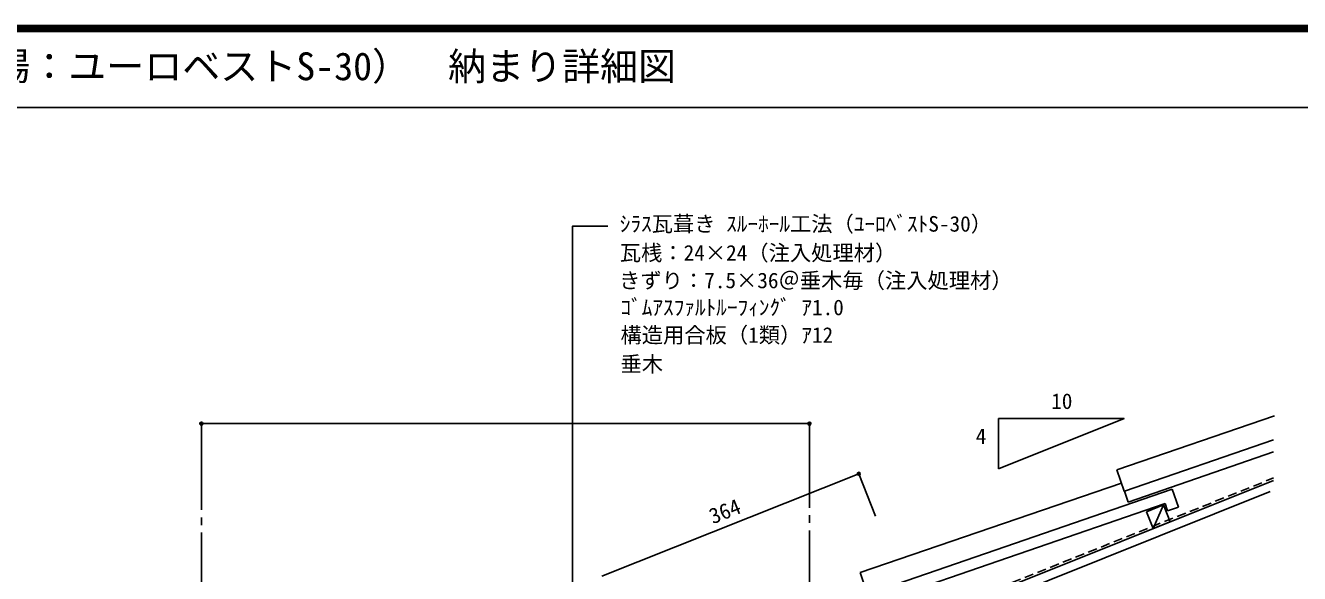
# Model space of a CAD drawing. Units: millimetres, scale not verified. Extents: x -4850 to 5514, y -1779 to 1970.
# Drawn here: x -1876 to -200, y 1249 to 1970 of the extents above; entities that cross this region are included whole.
import ezdxf
from ezdxf.enums import TextEntityAlignment as Align

# ---------------------------------------------------------------- set-up
doc = ezdxf.new("R2010")
doc.units = ezdxf.units.MM
doc.header["$LTSCALE"] = 10
doc.header["$PDMODE"] = 32
doc.header["$PDSIZE"] = 4
doc.linetypes.add('CHAIN2', pattern=[12, 9, -1, 1, -1])
doc.linetypes.add('DASHED1', pattern=[1.8, 1.2, -0.6])
for name, color, linetype in [('0-0_データ 001', 3, 'Continuous'), ('0-C_アプローチ', 7, 'Continuous'), ('9-C_勾配Ｓ(勾配)', 7, 'Continuous'), ('C-5_表札・看板', 3, 'Continuous')]:
    doc.layers.add(name, color=color, linetype=linetype)
doc.styles.add('ＭＳ ゴシック', font='')
doc.styles.get('ＭＳ ゴシック').set_extended_font_data('MS Gothic')

msp = doc.modelspace()

# ---------------------------------------------------------------- linework, layer by layer
at = {"layer": '0-0_データ 001', "color": 7}
for p, q in [((2770, 1862), (-2670, 1862)), ((-378.77, 1339.15), (-401.06, 1330.23)), ((-401.06, 1330.23), (-392.14, 1307.95)), ((-369.86, 1316.86), (-378.77, 1339.15)), ((-392.14, 1307.95), (-369.86, 1316.86))]:
    msp.add_line(p, q, dxfattribs=at)
at = {"layer": '0-0_データ 001', "color": 4}
for p, q in [((-1644.81, 1422.74), (-1644.81, 1446.09)), ((-1644.8, 1446.08), (-844.6, 1446.08)), ((-844.6, 1422.65), (-844.6, 1446.1)), ((-439.97, 1385.41), (-232.58, 1456.39)), ((-1117.83, 1245.49), (-779.62, 1380.07)), ((-779.62, 1380.07), (-757.44, 1324.33)), ((-439.98, 1385.42), (-430.26, 1357.03)), ((-777.83, 1250.21), (-433.86, 1367.96)), ((-777.83, 1250.21), (-768.11, 1221.83))]:
    msp.add_line(p, q, dxfattribs=at)
at = {"layer": '0-0_データ 001', "color": 1, "linetype": 'CHAIN2'}
for p, q in [((-1644.67, 1422.66), (-1644.67, 794.01)), ((-844.67, 375.46), (-844.67, 1422.66))]:
    msp.add_line(p, q, dxfattribs=at)
at = {"layer": '0-0_データ 001'}
for p, q in [((-430.17, 1357.03), (-233.68, 1424.69)), ((-425.29, 1342.85), (-233.68, 1408.82)), ((-1710.41, 780.64), (-233.68, 1371.33)), ((-768.14, 1221.84), (-367.24, 1359.89)), ((-367.24, 1359.89), (-359.1, 1336.25)), ((-1705.95, 769.5), (-238.14, 1356.63)), ((-430.17, 1357.03), (-425.29, 1342.85)), ((-376.54, 1340.82), (-373.28, 1331.36)), ((-373.28, 1331.36), (-359.1, 1336.25))]:
    msp.add_line(p, q, dxfattribs=at)
at = {"layer": '0-0_データ 001', "color": 5, "linetype": 'DASHED1'}
msp.add_line((-1714.31, 782.32), (-233.68, 1374.57), dxfattribs=at)
at = {"layer": '0-0_データ 001', "color": 5}
msp.add_line((-378.77, 1339.15), (-392.14, 1307.95), dxfattribs=at)
at = {"layer": '0-0_データ 001', "color": 4}
msp.add_lwpolyline([(-1156.48, 936.59), (-1156.48, 1705.78), (-1110, 1705.78)], dxfattribs=at)
at = {"layer": '0-0_データ 001', "color": 7}
msp.add_lwpolyline([(-595.62, 1386.65), (-430.62, 1452.65), (-595.62, 1452.65)], close=True, dxfattribs=at)
at = {"layer": '0-0_データ 001'}
msp.add_lwpolyline([(-768.14, 1221.84), (-763.25, 1207.66), (-376.54, 1340.82)], dxfattribs=at)
at = {"layer": '0-0_データ 001', "color": 4}
for p in [(-1644.8, 1446.09), (-844.6, 1446.08), (-779.62, 1380.07)]:
    msp.add_point(p, dxfattribs=at)
at = {"layer": 'C-5_表札・看板'}
for p, q in [((2810, 1970), (-2720, 1970)), ((2810, 1968.67), (-2720, 1968.67)), ((2810, 1967.33), (-2720, 1967.33)), ((2810, 1966), (-2720, 1966)), ((2810, 1964.67), (-2720, 1964.67)), ((2810, 1963.33), (-2720, 1963.33)), ((2810, 1962), (-2720, 1962))]:
    msp.add_line(p, q, dxfattribs=at)

# ---------------------------------------------------------------- texts
at = {"layer": '0-0_データ 001', "color": 7, "style": 'ＭＳ ゴシック'}
for s, p in [('ｼﾗｽ瓦葺き ｽﾙｰﾎｰﾙ工法（ﾕｰﾛﾍﾞｽﾄS-30）', (-1094.15, 1692.53)), ('瓦桟：24×24（注入処理材）', (-1094.15, 1654.41)), ('きずり：7.5×36＠垂木毎（注入処理材）', (-1095.04, 1618.06)), ('ｺﾞﾑｱｽﾌｧﾙﾄﾙｰﾌｨﾝｸﾞ ｱ1.0', (-1093.26, 1582.6)), ('構造用合板（1類）ｱ12', (-1093.26, 1546.25)), ('垂木', (-1093.26, 1508.13))]:
    msp.add_text(s, height=20.53, dxfattribs=at).set_placement(p, align=Align.BOTTOM_LEFT)
msp.add_text('364', height=20.53, rotation=21.699, dxfattribs=at).set_placement((-969.34, 1307.81), align=Align.BOTTOM_LEFT)
at = {"layer": '0-C_アプローチ', "color": 2, "style": 'ＭＳ ゴシック'}
msp.add_text('屋根：シラス洋瓦（瀬戸口瓦工場：ユーロベストS-30）\u3000納まり詳細図', height=36.66, dxfattribs=at).set_placement((-2620, 1887), align=Align.BOTTOM_LEFT)
at = {"layer": '9-C_勾配Ｓ(勾配)', "style": 'ＭＳ ゴシック'}
for s, p in [('10', (-526.45, 1459.21)), ('4', (-625.79, 1413.1))]:
    msp.add_text(s, height=20.53, dxfattribs=at).set_placement(p, align=Align.BOTTOM_LEFT)

doc.saveas('drawing.dxf')
